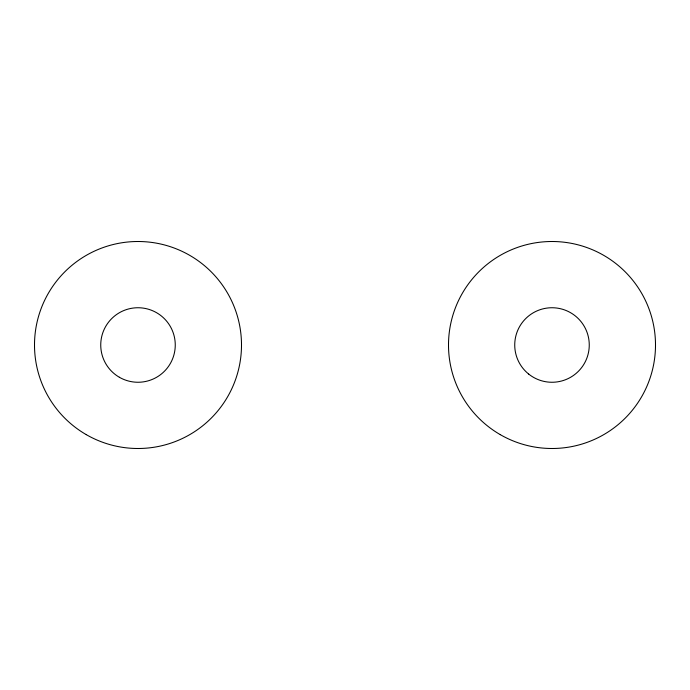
<?xml version="1.0" encoding="UTF-8"?>
<svg xmlns="http://www.w3.org/2000/svg" width="690" height="690" viewBox="0 0 690 690"><rect width="100%" height="100%" fill="white"/><g stroke="black" fill="none" stroke-linecap="round" stroke-linejoin="round"><path stroke-width="1.03" d="M86.25 434.631A103.5 103.5 0 0 0 241.5 345A103.5 103.5 0 0 0 86.25 255.369A103.5 103.5 0 0 0 86.25 434.631M119.37 377.266A37.26 37.26 0 0 0 175.26 345A37.26 37.26 0 0 0 119.37 312.734A37.26 37.26 0 0 0 119.37 377.266M500.25 434.631A103.5 103.5 0 0 0 655.5 345A103.5 103.5 0 0 0 500.25 255.369A103.5 103.5 0 0 0 500.25 434.631M528.704 374.084A37.26 37.26 0 0 0 588.829 350.632A37.26 37.26 0 0 0 538.467 310.284A37.26 37.26 0 0 0 528.704 374.084"/></g></svg>
